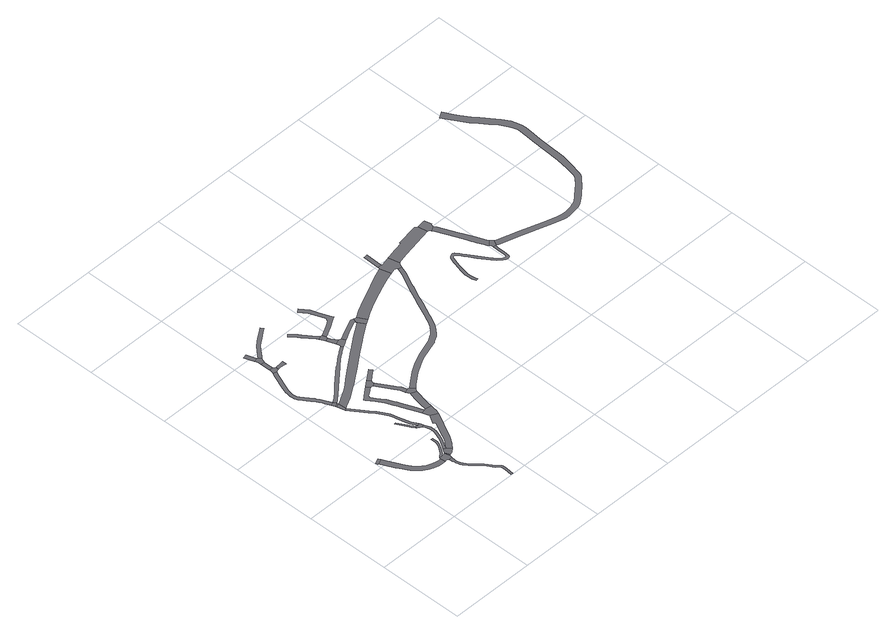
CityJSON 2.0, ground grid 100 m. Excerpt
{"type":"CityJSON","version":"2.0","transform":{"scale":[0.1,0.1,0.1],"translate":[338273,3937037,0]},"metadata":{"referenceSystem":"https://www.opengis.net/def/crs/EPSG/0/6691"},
"CityObjects":{
"road1":{"type":"Road","geometry":[{"type":"MultiSurface","lod":"1","boundaries":[[[0,1,2,3,4]]]}]},
"road2":{"type":"Road","attributes":{"RoadStructureAttribute.sectionType":"1"},"geometry":[{"type":"MultiSurface","lod":"1","boundaries":[[[5,6,7,8,9,10,11,12,13,14,15,16,2,1,17,18,19,20,21,22,23,24,25,26,27,28,29,30]]]}]},
"road3":{"type":"Road","geometry":[{"type":"MultiSurface","lod":"1","boundaries":[[[29,31,32,33,34,35,36,37,38,39,40,30]]]}]},
"road4":{"type":"Road","attributes":{"RoadStructureAttribute.sectionType":"1"},"geometry":[{"type":"MultiSurface","lod":"1","boundaries":[[[32,41,42,43,44,45,46,47,48,49,50,51,52,53,54,55,56,57,58,59,60,61,62,63,64,65,66,67,68,69,70,33]]]}]},
"road5":{"type":"Road","attributes":{"RoadStructureAttribute.sectionType":"1"},"geometry":[{"type":"MultiSurface","lod":"1","boundaries":[[[71,72,36,35]]]}]},
"road6":{"type":"Road","attributes":{"RoadStructureAttribute.sectionType":"1"},"geometry":[{"type":"MultiSurface","lod":"1","boundaries":[[[73,74,75,76,77,78,79,80,81,82,83,84,85,40,39]]]}]},
"road7":{"type":"Road","geometry":[{"type":"MultiSurface","lod":"1","boundaries":[[[86,87,72,71,88,89,90,91]]]}]},
"road8":{"type":"Road","geometry":[{"type":"MultiSurface","lod":"1","boundaries":[[[92,93,94,95]]]}]},
"road9":{"type":"Road","geometry":[{"type":"MultiSurface","lod":"1","boundaries":[[[96,97,98,99,100]]]}]},
"road10":{"type":"Road","attributes":{"RoadStructureAttribute.sectionType":"1"},"geometry":[{"type":"MultiSurface","lod":"1","boundaries":[[[95,97,96,92]]]}]},
"road11":{"type":"Road","attributes":{"RoadStructureAttribute.sectionType":"1"},"geometry":[{"type":"MultiSurface","lod":"1","boundaries":[[[99,101,102,103,104,105,106,107,108,109,110,111,112,113,114,115,116,117,118,119,120,121,122,123,124,125,126,127,128,129,130,131,132,133,134,135,136,137,138,139,140,141,142,143,144,145,100]]]}]},
"road12":{"type":"Road","attributes":{"RoadStructureAttribute.sectionType":"1"},"geometry":[{"type":"MultiSurface","lod":"1","boundaries":[[[146,147,148,149,150,151,152,153,154,155,156,157,158,159,160,161,162,163,86,91]]]}]},
"road13":{"type":"Road","attributes":{"RoadStructureAttribute.sectionType":"1"},"geometry":[{"type":"MultiSurface","lod":"1","boundaries":[[[93,164,165,166,167,168,169,170,171,172,173,174,175,176,177,178,179,180,181,94]]]}]},
"road14":{"type":"Road","attributes":{"RoadStructureAttribute.sectionType":"1"},"geometry":[{"type":"MultiSurface","lod":"1","boundaries":[[[182,183,184,185,186,187,188,189,190,191,192]]]}]},
"road15":{"type":"Road","geometry":[{"type":"MultiSurface","lod":"1","boundaries":[[[154,193,173,172,194,195,182,192,196,197,198,155]]]}]},
"road16":{"type":"Road","attributes":{"RoadStructureAttribute.sectionType":"1"},"geometry":[{"type":"MultiSurface","lod":"1","boundaries":[[[90,199,200,201,202,203,204,205,206,207,208,209,210,211,212,213,214,91]]]}]},
"road17":{"type":"Road","geometry":[{"type":"MultiSurface","lod":"1","boundaries":[[[215,216,121,120,217,218,219,220,221,222,223]]]}]},
"road18":{"type":"Road","attributes":{"RoadStructureAttribute.sectionType":"1"},"geometry":[{"type":"MultiSurface","lod":"1","boundaries":[[[224,223,222,225,226]]]}]},
"road19":{"type":"Road","geometry":[{"type":"MultiSurface","lod":"1","boundaries":[[[227,228,229,230,231,232]]]}]},
"road20":{"type":"Road","geometry":[{"type":"MultiSurface","lod":"1","boundaries":[[[233,234,235,236,237,232,231,238,224,226]]]}]},
"road21":{"type":"Road","geometry":[{"type":"MultiSurface","lod":"1","boundaries":[[[239,240,241,242,243,244,245,246,247,219,218]]]}]},
"road22":{"type":"Road","attributes":{"RoadStructureAttribute.sectionType":"1"},"geometry":[{"type":"MultiSurface","lod":"1","boundaries":[[[248,249,250,251,252,253,254,255,256,257,258,259,260,261,262,263,264,265,266,267,268,269,270,271,272,273,274,275]]]}]},
"road23":{"type":"Road","geometry":[{"type":"MultiSurface","lod":"1","boundaries":[[[274,276,205,204,277,278,279,280,275]]]}]},
"road24":{"type":"Road","attributes":{"RoadStructureAttribute.sectionType":"1"},"geometry":[{"type":"MultiSurface","lod":"1","boundaries":[[[98,281,282,283,284,285,286,287,288,289,290,291,292,293,294,295,296,297,298,299,300,301,302,303,304,305,306,307,308,309,310,311,312,313,314,315,99]]]}]},
"road25":{"type":"Road","geometry":[{"type":"MultiSurface","lod":"1","boundaries":[[[260,316,317,318,319,320,261]]]}]},
"road26":{"type":"Road","attributes":{"RoadStructureAttribute.sectionType":"1"},"geometry":[{"type":"MultiSurface","lod":"1","boundaries":[[[235,321,322,323,324,325,326,327,328,329,330,331,332,236]]]}]},
"road27":{"type":"Road","attributes":{"RoadStructureAttribute.sectionType":"1"},"geometry":[{"type":"MultiSurface","lod":"1","boundaries":[[[333,334,335,280,279,336,337,338,339,340]]]}]},
"road28":{"type":"Road","attributes":{"RoadStructureAttribute.sectionType":"1"},"geometry":[{"type":"MultiSurface","lod":"1","boundaries":[[[341,342,343,344,317,316,345,346,347,348,349]]]}]},
"road29":{"type":"Road","geometry":[{"type":"MultiSurface","lod":"1","boundaries":[[[340,339,350,351,352,353,341,349]]]}]},
"road30":{"type":"Road","attributes":{"RoadStructureAttribute.sectionType":"1"},"geometry":[{"type":"MultiSurface","lod":"1","boundaries":[[[319,354,355,356,357,320]]]}]},
"road31":{"type":"Road","attributes":{"function":"2","RoadStructureAttribute.sectionType":"1"},"geometry":[{"type":"MultiSurface","lod":"1","boundaries":[[[94,358,359,360,361,362,363,364,365,366,367,368,369,370,371,372,373,374,375,376,377,378,379,380,381,382,383,384,385,386,95]]]}]},
"road32":{"type":"Road","attributes":{"RoadStructureAttribute.sectionType":"1"},"geometry":[{"type":"MultiSurface","lod":"1","boundaries":[[[387,388,389,390,391,392,393,394,395,396]]]}]},
"road33":{"type":"Road","geometry":[{"type":"MultiSurface","lod":"1","boundaries":[[[395,397,398,399,400,401,402,403,404,396]]]}]},
"road34":{"type":"Road","attributes":{"RoadStructureAttribute.sectionType":"1"},"geometry":[{"type":"MultiSurface","lod":"1","boundaries":[[[405,406,399,398,407,408]]]}]},
"road35":{"type":"Road","geometry":[{"type":"MultiSurface","lod":"1","boundaries":[[[409,410,411,412,413,405,408,414,415,416,298,297]]]}]},
"road36":{"type":"Road","attributes":{"RoadStructureAttribute.sectionType":"1"},"geometry":[{"type":"MultiSurface","lod":"1","boundaries":[[[417,418,419,420,421,422,402,401,423,424,425,426,427,428,429,430]]]}]},
"road37":{"type":"Road","attributes":{"RoadStructureAttribute.sectionType":"1"},"geometry":[{"type":"MultiSurface","lod":"1","boundaries":[[[412,431,432,433,434,435,436,437,438,439,440,441,413]]]}]},
"road38":{"type":"Road","geometry":[{"type":"MultiSurface","lod":"1","boundaries":[[[442,443,444,435,434,445,446,374,373,447,448]]]}]},
"road39":{"type":"Road","attributes":{"RoadStructureAttribute.sectionType":"1"},"geometry":[{"type":"MultiSurface","lod":"1","boundaries":[[[352,449,450,451,452,453,454,455,456,457,458,459,460,461,462,463,464,465,466,467,468,469,470,471,472,473,474,475,476,477,478,479,480,481,482,483,484,485,486,487,488,489,490,491,492,493,494,495,496,353]]]}]},
"road40":{"type":"Road","attributes":{"function":"2","RoadStructureAttribute.sectionType":"1"},"geometry":[{"type":"MultiSurface","lod":"1","boundaries":[[[447,497,498,499,500,501,502,503,504,505,506,507,508,509,510,448]]]}]},
"road41":{"type":"Road","attributes":{"RoadStructureAttribute.sectionType":"1"},"geometry":[{"type":"MultiSurface","lod":"1","boundaries":[[[511,512,513,514,515]]]}]},
"road42":{"type":"Road","geometry":[{"type":"MultiSurface","lod":"1","boundaries":[[[503,516,517,518,519,473,472,520,521,522,523,524,525,526,527,528,511,515,529,530,504]]]}]},
"road43":{"type":"Road","attributes":{"function":"2","RoadStructureAttribute.sectionType":"1"},"geometry":[{"type":"MultiSurface","lod":"1","boundaries":[[[523,531,532,533,534,535,536,537,538,539,540,541,542,524]]]}]},
"road44":{"type":"Road","attributes":{"RoadStructureAttribute.sectionType":"1"},"geometry":[{"type":"MultiSurface","lod":"1","boundaries":[[[543,544,545,546,547,548,549,550,551,552,553,554,555,556,557,558,559,560,561,562,563,564,565,566,567,568,569,570,571,572,573,574,575,576,577,578,579,580,581,582,583,584,585,586,587,588,589,590,591,592,593,594,595,596,597,598,599,600,601,602,603,604,605,606]]]}]},
"road45":{"type":"Road","geometry":[{"type":"MultiSurface","lod":"1","boundaries":[[[607,608,609,610,611,612,613,614,615,616,617,536,535]]]}]},
"road46":{"type":"Road","attributes":{"RoadStructureAttribute.sectionType":"1"},"geometry":[{"type":"MultiSurface","lod":"1","boundaries":[[[618,619,620,621,622,623,624,611,610,625,626,627,628,629,630,631,632,633,634,635]]]}]},
"road47":{"type":"Road","geometry":[{"type":"MultiSurface","lod":"1","boundaries":[[[634,636,637,638,639,543,606,640,641,642,643,635]]]}]},
"road48":{"type":"Road","attributes":{"RoadStructureAttribute.sectionType":"1"},"geometry":[{"type":"MultiSurface","lod":"1","boundaries":[[[641,644,645,646,647,648,649,650,651,652,653,654,655,656,657,658,659,660,661,662,663,664,665,666,667,668,669,670,671,672,673,674,675,676,677,678,679,680,681,682,683,684,685,686,687,688,689,690,691,692,693,694,695,696,697,698,699,700,701,702,703,704,705,706,707,708,709,710,711,712,713,714,715,716,717,718,719,720,642]]]}]}
},
"vertices":[
[13,1054,0],[20,1055,0],[84,1085,0],[71,1112,0],[7,1083,0],
[471,664,0],[434,668,0],[381,682,0],[333,702,0],[297,726,0],[264,757,0],[225,805,0],[194,858,0],[170,900,0],[122,1002,0],[120,1007,0],[110,1028,0],[47,997,0],[98,899,0],[118,865,0],[120,862,0],[160,794,0],[174,770,0],[218,715,0],[258,676,0],[304,647,0],[361,623,0],[423,606,0],[474,601,0],[507,607,0],[496,669,0],
[524,610,0],[548,600,0],[590,596,0],[592,616,0],[599,633,0],[576,691,0],[558,684,0],[547,681,0],[530,676,0],[507,689,0],
[554,558,0],[558,535,0],[561,515,0],[565,496,0],[572,475,0],[585,451,0],[603,425,0],[619,402,0],[645,372,0],[723,290,0],[785,192,0],[826,155,0],[827,149,0],[825,101,0],[817,8,0],[842,7,0],[850,99,0],[852,147,0],[849,162,0],[807,204,0],[742,306,0],[664,388,0],[639,418,0],[623,439,0],[607,464,0],[595,485,0],[589,503,0],[586,518,0],[586,533,0],[586,555,0],
[610,637,0],[587,695,0],
[564,704,0],[594,746,0],[635,813,0],[644,835,0],[653,858,0],[654,923,0],[629,921,0],[630,862,0],[628,857,0],[617,817,0],[577,757,0],[548,720,0],[509,692,0],
[615,744,0],[606,729,0],[641,649,0],[684,683,0],[686,686,0],[641,729,0],
[325,1914,0],[342,1816,0],[366,1833,0],[364,1932,0],
[318,1931,0],[357,1948,0],[362,1952,0],[341,1983,0],[302,1966,0],
[328,2013,0],[322,2026,0],[310,2051,0],[301,2071,0],[285,2107,0],[263,2141,0],[256,2151,0],[256,2152,0],[223,2198,0],[222,2199,0],[167,2277,0],[155,2306,0],[151,2331,0],[150,2352,0],[154,2386,0],[159,2411,0],[169,2439,0],[245,2630,0],[261,2667,0],[269,2682,0],[230,2699,0],[205,2647,0],[139,2481,0],[137,2475,0],[129,2454,0],[120,2422,0],[114,2392,0],[110,2352,0],[112,2327,0],[115,2305,0],[116,2295,0],[129,2257,0],[134,2249,0],[135,2248,0],[136,2246,0],[177,2188,0],[188,2173,0],[189,2171,0],[204,2152,0],[222,2129,0],[247,2087,0],[263,2053,0],[274,2029,0],[283,2008,0],[285,2004,0],
[676,787,0],[677,788,0],[714,852,0],[737,908,0],[754,969,0],[760,1009,0],[758,1047,0],[742,1089,0],[729,1120,0],[702,1109,0],[715,1078,0],[729,1040,0],[730,1010,0],[725,975,0],[709,917,0],[687,865,0],[658,815,0],[651,802,0],
[476,1628,0],[520,1572,0],[551,1520,0],[586,1450,0],[600,1403,0],[607,1377,0],[631,1273,0],[647,1227,0],[683,1152,0],[710,1164,0],[674,1239,0],[659,1281,0],[635,1384,0],[624,1425,0],[614,1461,0],[577,1534,0],[544,1588,0],[500,1646,0],
[661,1163,0],[655,1169,0],[649,1178,0],[640,1193,0],[617,1231,0],[558,1343,0],[540,1334,0],[600,1221,0],[623,1183,0],[632,1168,0],[646,1147,0],
[718,1147,0],[676,1154,0],[669,1158,0],[659,1135,0],[668,1127,0],[681,1119,0],
[722,724,0],[734,736,0],[786,811,0],[875,978,0],[912,1049,0],[948,1129,0],[869,1165,0],[867,1161,0],[806,1066,0],[833,1049,0],[761,910,0],[719,828,0],[697,796,0],[685,777,0],[683,775,0],[672,763,0],
[240,2737,0],[235,2712,0],[290,2691,0],[307,2696,0],[308,2735,0],[297,2736,0],[290,2741,0],[285,2754,0],[242,2757,0],
[241,2871,0],[285,2783,0],[285,2867,0],
[258,2993,0],[235,3069,0],[189,3060,0],[212,2984,0],[227,2946,0],[273,2955,0],
[289,2886,0],[293,2904,0],[310,2924,0],[279,2951,0],[276,2952,0],[239,2911,0],
[326,2701,0],[346,2703,0],[361,2703,0],[393,2698,0],[415,2694,0],[416,2748,0],[366,2743,0],[347,2740,0],[327,2737,0],
[864,1328,0],[845,1377,0],[807,1470,0],[781,1535,0],[770,1560,0],[737,1634,0],[700,1682,0],[693,1691,0],[657,1745,0],[644,1764,0],[650,1793,0],[685,1818,0],[753,1867,0],[723,1907,0],[659,1859,0],[606,1818,0],[572,1793,0],[584,1777,0],[612,1736,0],[622,1721,0],[657,1669,0],[690,1611,0],[730,1522,0],[733,1514,0],[759,1450,0],[797,1358,0],[838,1247,0],[885,1259,0],
[861,1188,0],[967,1170,0],[971,1213,0],[976,1249,0],[904,1259,0],
[388,1969,0],[471,2039,0],[477,2045,0],[499,2064,0],[547,2106,0],[595,2147,0],[595,2148,0],[683,2223,0],[735,2268,0],[776,2305,0],[818,2341,0],[825,2346,0],[867,2377,0],[902,2402,0],[917,2413,0],[936,2427,0],[984,2455,0],[968,2481,0],[919,2452,0],[903,2440,0],[885,2426,0],[849,2401,0],[806,2370,0],[756,2328,0],[749,2324,0],[737,2318,0],[723,2311,0],[656,2253,0],[594,2199,0],[587,2193,0],[535,2148,0],[454,2075,0],[446,2068,0],[400,2028,0],[366,1999,0],
[783,1862,0],[821,1885,0],[817,1892,0],[823,1922,0],[795,1960,0],
[324,2940,0],[382,3006,0],[425,3053,0],[465,3084,0],[508,3116,0],[544,3142,0],[628,3201,0],[604,3235,0],[525,3180,0],[482,3150,0],[396,3085,0],[350,3034,0],
[953,1505,0],[934,1420,0],[916,1336,0],[984,1309,0],[989,1330,0],[1022,1485,0],[1026,1495,0],[958,1520,0],
[988,1591,0],[965,1646,0],[952,1667,0],[924,1714,0],[892,1680,0],[911,1648,0],[927,1622,0],[928,1594,0],[938,1570,0],
[1030,1504,0],[1042,1523,0],[1052,1532,0],[1010,1579,0],
[872,1959,0],[947,2016,0],[919,2053,0],[815,1976,0],
[412,1859,0],[420,1864,0],[498,1906,0],[587,1962,0],[591,1965,0],[657,2006,0],[671,2016,0],[740,2064,0],[848,2144,0],[848,2145,0],[981,2243,0],[1041,2288,0],[1175,2384,0],[1211,2410,0],[1360,2510,0],[1372,2517,0],[1323,2599,0],[1311,2588,0],[1159,2486,0],[1002,2373,0],[986,2362,0],[950,2335,0],[794,2219,0],[694,2146,0],[568,2046,0],[548,2031,0],[545,2028,0],[421,1959,0],[411,1953,0],
[913,2744,0],[818,2869,0],[798,2901,0],[730,2976,0],[700,2949,0],[766,2876,0],[785,2846,0],[879,2723,0],[890,2701,0],[932,2722,0],
[902,2678,0],[922,2636,0],[961,2656,0],[962,2663,0],[966,2670,0],[950,2720,0],[943,2718,0],[937,2718,0],
[1018,2558,0],[972,2626,0],[935,2610,0],[962,2538,0],
[991,2460,0],[1027,2481,0],[1067,2503,0],[1069,2504,0],[1047,2547,0],[972,2509,0],[973,2500,0],[973,2492,0],
[1088,3033,0],[1113,2961,0],[1154,2862,0],[1134,2821,0],[1072,2782,0],[961,2723,0],[1095,2738,0],[1173,2786,0],[1224,2814,0],[1202,2860,0],[1155,2977,0],[1129,3055,0],[1057,3149,0],[1022,3122,0],
[1078,2509,0],[1162,2552,0],[1297,2614,0],[1317,2611,0],[1334,2658,0],[1327,2661,0],[1308,2663,0],[1295,2664,0],[1277,2658,0],[1185,2615,0],[1143,2596,0],
[1362,2652,0],[1351,2652,0],[1339,2657,0],[1322,2607,0],[1324,2603,0],[1431,2552,0],[1371,2652,0],
[1091,1567,0],[1226,1670,0],[1333,1733,0],[1398,1765,0],[1455,1786,0],[1502,1803,0],[1627,1843,0],[1641,1847,0],[1661,1860,0],[1722,1895,0],[1744,1916,0],[1785,1959,0],[1824,2012,0],[1864,2083,0],[1865,2086,0],[1887,2132,0],[1898,2156,0],[1930,2227,0],[1973,2321,0],[2011,2408,0],[2067,2528,0],[2091,2581,0],[2165,2728,0],[2195,2818,0],[2150,2833,0],[2148,2822,0],[2119,2748,0],[2046,2603,0],[2004,2512,0],[1965,2428,0],[1927,2342,0],[1863,2200,0],[1853,2177,0],[1832,2133,0],[1820,2105,0],[1790,2052,0],[1784,2041,0],[1738,1990,0],[1694,1952,0],[1690,1949,0],[1629,1914,0],[1615,1905,0],[1482,1863,0],[1433,1845,0],[1373,1822,0],[1303,1788,0],[1191,1722,0],[1051,1615,0],
[1511,2600,0],[1634,2663,0],[1766,2724,0],[1854,2760,0],[1906,2780,0],[1979,2807,0],[2065,2834,0],[2025,2965,0],[1940,2927,0],[1810,2871,0],[1789,2861,0],[1720,2830,0],[1584,2768,0],[1455,2702,0],
[2076,2988,0],[2081,3187,0],[2059,3187,0],[2038,3188,0],[2033,2989,0],
[2121,2851,0],[2134,2849,0],[2141,2846,0],[2147,2841,0],[2201,2837,0],[2210,2861,0],[2217,2868,0],[2226,2876,0],[2195,3007,0],[2180,3003,0],[2086,2979,0],[2079,2982,0],[2077,2986,0],[2032,2979,0],[2030,2970,0],
[2253,2885,0],[2359,2911,0],[2548,2950,0],[2648,2969,0],[2739,2988,0],[2716,3098,0],[2690,3124,0],[2432,3076,0],[2429,3059,0],[2331,3040,0],[2262,3023,0],[2240,3018,0],
[3029,2364,0],[3025,2267,0],[3024,2214,0],[3019,2186,0],[3016,2182,0],[3010,2180,0],[3000,2181,0],[2979,2193,0],[2935,2232,0],[2911,2263,0],[2902,2275,0],[2825,2390,0],[2765,2485,0],[2758,2497,0],[2730,2545,0],[2729,2546,0],[2700,2583,0],[2681,2592,0],[2662,2590,0],[2648,2586,0],[2633,2575,0],[2622,2562,0],[2614,2546,0],[2605,2528,0],[2595,2492,0],[2573,2411,0],[2563,2374,0],[2555,2330,0],[2549,2294,0],[2551,2253,0],[2553,2210,0],[2568,2156,0],[2597,2164,0],[2583,2215,0],[2581,2254,0],[2580,2292,0],[2584,2325,0],[2592,2368,0],[2609,2428,0],[2631,2506,0],[2634,2517,0],[2641,2532,0],[2647,2545,0],[2654,2553,0],[2662,2559,0],[2668,2561,0],[2675,2561,0],[2681,2559,0],[2701,2534,0],[2705,2529,0],[2731,2484,0],[2740,2470,0],[2800,2373,0],[2877,2258,0],[2915,2210,0],[2962,2168,0],[2991,2152,0],[3013,2150,0],[3033,2156,0],[3047,2173,0],[3050,2211,0],[3052,2265,0],[3055,2333,0],[3060,2362,0],
[2743,2989,0],[2750,2989,0],[2756,2986,0],[2768,2966,0],[2826,3002,0],[2827,3015,0],[2830,3021,0],[2845,3029,0],[2824,3116,0],[2813,3113,0],[2761,3105,0],
[3058,2468,0],[3050,2484,0],[2999,2607,0],[2983,2646,0],[2950,2723,0],[2940,2748,0],[2847,2967,0],[2787,2936,0],[2873,2731,0],[2888,2697,0],[2919,2621,0],[2937,2579,0],[2940,2571,0],[2959,2525,0],[2988,2455,0],[3002,2429,0],[3016,2414,0],[3064,2461,0],
[3028,2394,0],[3029,2389,0],[3030,2385,0],[3030,2374,0],[3062,2365,0],[3064,2365,0],[3101,2427,0],[3082,2443,0],
[3092,2352,0],[3351,2273,0],[3635,2183,0],[3759,2144,0],[3800,2137,0],[3836,2132,0],[3873,2133,0],[3881,2133,0],[3920,2138,0],[3980,2147,0],[4018,2157,0],[4047,2168,0],[4086,2191,0],[4153,2245,0],[4271,2346,0],[4313,2392,0],[4342,2424,0],[4360,2449,0],[4367,2465,0],[4369,2471,0],[4372,2481,0],[4379,2504,0],[4401,2599,0],[4433,2758,0],[4446,2978,0],[4453,3095,0],[4468,3235,0],[4476,3308,0],[4469,3362,0],[4455,3419,0],[4436,3475,0],[4385,3562,0],[4256,3736,0],[4204,3801,0],[4145,3899,0],[4114,3949,0],[4056,4063,0],[3978,4015,0],[4023,3942,0],[4090,3832,0],[4106,3806,0],[4137,3754,0],[4194,3683,0],[4252,3603,0],[4314,3520,0],[4365,3433,0],[4382,3394,0],[4393,3348,0],[4398,3308,0],[4391,3243,0],[4377,3101,0],[4369,2975,0],[4356,2763,0],[4336,2613,0],[4315,2520,0],[4313,2514,0],[4309,2500,0],[4306,2489,0],[4302,2483,0],[4290,2465,0],[4229,2398,0],[4225,2393,0],[4111,2295,0],[4089,2278,0],[4048,2245,0],[4019,2228,0],[3998,2220,0],[3966,2212,0],[3911,2203,0],[3877,2199,0],[3863,2199,0],[3840,2199,0],[3809,2202,0],[3774,2209,0],[3655,2246,0],[3370,2336,0],[3121,2414,0]
]}
